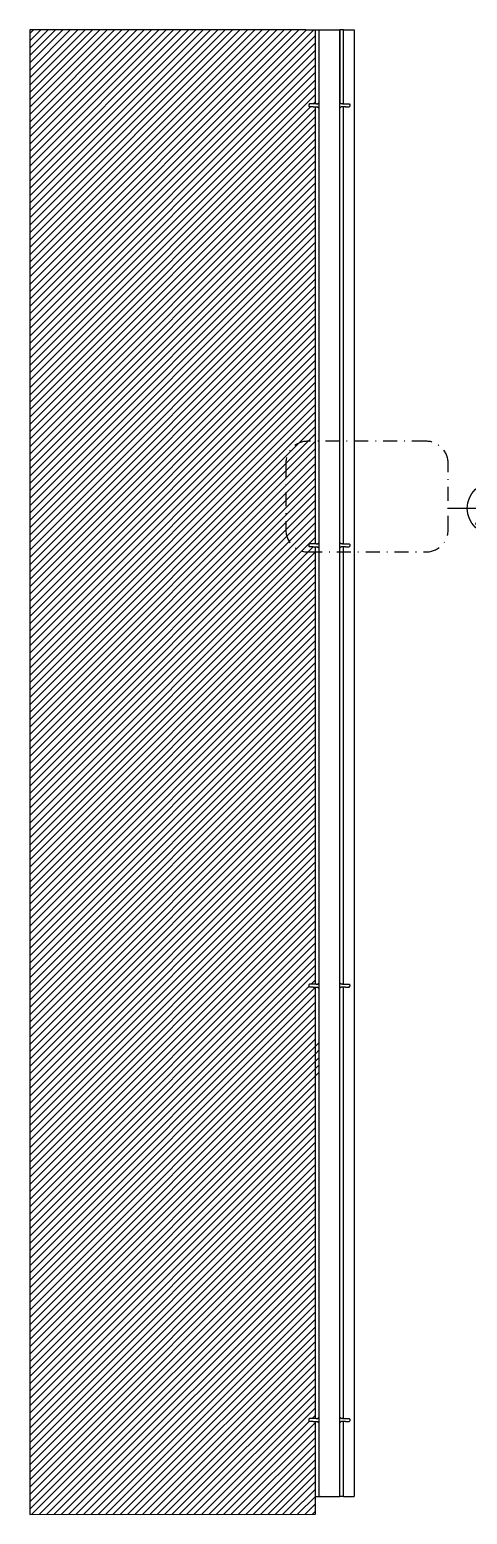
# Model space of a CAD drawing. Header units: centimetres. Extents: x -42 to 1204, y -514 to 706.
# Drawn here: x 165.3 to 224.6, y -510.5 to -309.3 of the extents above; entities that cross this region are included whole.
import ezdxf
from ezdxf.enums import TextEntityAlignment as Align

# ---------------------------------------------------------------- set-up
doc = ezdxf.new("R2010")
doc.units = ezdxf.units.CM
doc.header["$MEASUREMENT"] = 0
doc.linetypes.add('TRATTOPUNTO', pattern=[25.4, 12.7, -6.35, 0, -6.35])
doc.layers.add('A-ANNO-SYMB', color=3, linetype='Continuous', lineweight=18)
doc.layers.add('Livello 1', color=175, linetype='Continuous')
doc.layers.add('particolari', color=7, linetype='Continuous')
doc.styles.add('ARIAL', font='Arial.ttf')
doc.styles.get("Standard").update_dxf_attribs({"font": 'Arial.ttf'})

# ---------------------------------------------------------------- blocks, each defined once
blk = doc.blocks.new('DETAGLI')
at = {"layer": 'A-ANNO-SYMB', "linetype": 'Continuous'}
blk.add_line((486.66, 356.17), (504.76, 356.17), dxfattribs=at)
blk.add_circle((495.71, 356.17), 9.05, dxfattribs=at)
for tag, p in [('TAVOLA', (495.71, 362.76)), ('SEZIONE', (495.71, 354.67))]:
    blk.add_attdef(tag, text='', height=5, dxfattribs=at).set_placement(p, align=Align.TOP_CENTER)

msp = doc.modelspace()

# ---------------------------------------------------------------- linework, layer by layer
at = {"color": 175, "linetype": 'Continuous'}
for p, q in [((165.26, -309.86), (165.77, -309.35)), ((165.26, -310.86), (166.77, -309.35)), ((165.26, -311.86), (167.77, -309.35)), ((165.26, -312.86), (168.77, -309.35)), ((165.26, -313.86), (169.77, -309.35)), ((165.26, -314.86), (170.77, -309.35)), ((165.26, -315.86), (171.77, -309.35)), ((165.26, -316.86), (172.77, -309.35)), ((165.26, -317.86), (173.77, -309.35)), ((165.26, -318.86), (174.77, -309.35)), ((165.26, -319.86), (175.77, -309.35)), ((165.26, -320.86), (176.77, -309.35)), ((165.26, -321.86), (177.77, -309.35)), ((165.26, -322.86), (178.77, -309.35)), ((165.26, -323.86), (179.77, -309.35)), ((165.26, -324.86), (180.77, -309.35)), ((165.26, -325.86), (181.77, -309.35)), ((165.26, -326.86), (182.77, -309.35)), ((165.26, -327.86), (183.77, -309.35)), ((165.26, -328.86), (184.77, -309.35)), ((165.26, -329.86), (185.77, -309.35)), ((165.26, -330.86), (186.77, -309.35)), ((165.26, -331.86), (187.77, -309.35)), ((165.26, -332.86), (188.77, -309.35)), ((165.26, -333.86), (189.77, -309.35)), ((165.26, -334.86), (190.77, -309.35)), ((165.26, -335.86), (191.77, -309.35)), ((165.26, -336.86), (192.77, -309.35)), ((165.26, -337.86), (193.77, -309.35)), ((165.26, -338.86), (194.77, -309.35)), ((165.26, -339.86), (195.77, -309.35)), ((165.26, -340.86), (196.77, -309.35)), ((165.26, -341.86), (197.77, -309.35)), ((165.26, -342.86), (198.77, -309.35)), ((165.26, -343.86), (199.77, -309.35)), ((165.26, -344.86), (200.77, -309.35)), ((165.26, -345.86), (201.77, -309.35)), ((165.26, -346.86), (202.77, -309.35)), ((165.26, -347.86), (203.77, -309.35)), ((165.26, -348.86), (203.99, -310.12)), ((165.26, -349.86), (203.99, -311.12)), ((165.26, -350.86), (203.99, -312.12)), ((165.26, -351.86), (203.99, -313.12)), ((165.26, -352.86), (203.99, -314.12)), ((165.26, -353.86), (203.99, -315.12)), ((165.26, -354.86), (203.99, -316.12)), ((165.26, -355.86), (203.99, -317.12)), ((165.26, -356.86), (203.99, -318.12)), ((165.26, -357.86), (203.31, -319.81)), ((203.71, -319.4), (203.99, -319.12)), ((165.26, -358.86), (203.99, -320.12)), ((165.26, -359.86), (203.99, -321.12)), ((165.26, -360.86), (203.99, -322.12)), ((165.26, -361.86), (203.99, -323.12)), ((165.26, -362.86), (203.99, -324.12)), ((165.26, -363.86), (203.99, -325.12)), ((165.26, -364.86), (203.99, -326.12)), ((165.26, -365.86), (203.99, -327.12)), ((165.26, -366.86), (203.99, -328.12)), ((165.26, -367.86), (203.99, -329.12)), ((165.26, -368.86), (203.99, -330.12)), ((165.26, -369.86), (203.99, -331.12)), ((165.26, -370.86), (203.99, -332.12)), ((165.26, -371.86), (203.99, -333.12)), ((165.26, -372.86), (203.99, -334.12)), ((165.26, -373.86), (203.99, -335.12)), ((165.26, -374.86), (203.99, -336.12)), ((165.26, -375.86), (203.99, -337.12)), ((165.26, -376.86), (203.99, -338.12)), ((165.26, -377.86), (203.99, -339.12)), ((165.26, -378.86), (203.99, -340.12)), ((165.26, -379.86), (203.99, -341.12)), ((165.26, -380.86), (203.99, -342.12)), ((165.26, -381.86), (203.99, -343.12)), ((165.26, -382.86), (203.99, -344.12)), ((165.26, -383.86), (203.99, -345.12)), ((165.26, -384.86), (203.99, -346.12)), ((165.26, -385.86), (203.99, -347.12)), ((165.26, -386.86), (203.99, -348.12)), ((165.26, -387.86), (203.99, -349.12)), ((165.26, -388.86), (203.99, -350.12)), ((165.26, -389.86), (203.99, -351.12)), ((165.26, -390.86), (203.99, -352.12)), ((165.26, -391.86), (203.99, -353.12)), ((165.26, -392.86), (203.99, -354.12)), ((165.26, -393.86), (203.99, -355.12)), ((165.26, -394.86), (203.99, -356.12)), ((165.26, -395.86), (203.99, -357.12)), ((165.26, -396.86), (203.99, -358.12)), ((165.26, -397.86), (203.99, -359.12)), ((165.26, -398.86), (203.99, -360.12)), ((165.26, -399.86), (203.99, -361.12)), ((165.26, -400.86), (203.99, -362.12)), ((165.26, -401.86), (203.99, -363.12)), ((165.26, -402.86), (203.99, -364.12)), ((165.26, -403.86), (203.99, -365.12)), ((165.26, -404.86), (203.99, -366.12)), ((165.26, -405.86), (203.99, -367.12)), ((165.26, -406.86), (203.99, -368.12)), ((165.26, -407.86), (203.99, -369.12)), ((165.26, -408.86), (203.99, -370.12)), ((165.26, -409.86), (203.99, -371.12)), ((165.26, -410.86), (203.99, -372.12)), ((165.26, -411.86), (203.99, -373.12)), ((165.26, -412.86), (203.99, -374.12)), ((165.26, -413.86), (203.99, -375.12)), ((165.26, -414.86), (203.99, -376.12)), ((165.26, -415.86), (203.99, -377.12)), ((165.26, -416.86), (203.99, -378.12)), ((165.26, -417.86), (203.7, -379.42)), ((165.26, -418.86), (203.99, -380.12)), ((165.26, -419.86), (203.99, -381.12)), ((165.26, -420.86), (203.99, -382.12)), ((165.26, -421.86), (203.99, -383.12)), ((165.26, -422.86), (203.99, -384.12)), ((165.26, -423.86), (203.99, -385.12)), ((165.26, -424.86), (203.99, -386.12)), ((165.26, -425.86), (203.99, -387.12)), ((165.26, -426.86), (203.99, -388.12)), ((165.26, -427.86), (203.99, -389.12)), ((165.26, -428.86), (203.99, -390.12)), ((165.26, -429.86), (203.99, -391.12)), ((165.26, -430.86), (203.99, -392.12)), ((165.26, -431.86), (203.99, -393.12)), ((165.26, -432.86), (203.99, -394.12)), ((165.26, -433.86), (203.99, -395.12)), ((165.26, -434.86), (203.99, -396.12)), ((165.26, -435.86), (203.99, -397.12)), ((165.26, -436.86), (203.99, -398.12)), ((165.26, -437.86), (203.99, -399.12)), ((165.26, -438.86), (203.99, -400.12)), ((165.26, -439.86), (203.99, -401.12)), ((165.26, -440.86), (203.99, -402.12)), ((165.26, -441.86), (203.99, -403.12)), ((165.26, -442.86), (203.99, -404.12)), ((165.26, -443.86), (203.99, -405.12)), ((165.26, -444.86), (203.99, -406.12)), ((165.26, -445.86), (203.99, -407.12)), ((165.26, -446.86), (203.99, -408.12)), ((165.26, -447.86), (203.99, -409.12)), ((165.26, -448.86), (203.99, -410.12)), ((165.26, -449.86), (203.99, -411.12)), ((165.26, -450.86), (203.99, -412.12)), ((165.26, -451.86), (203.99, -413.12)), ((165.26, -452.86), (203.99, -414.12)), ((165.26, -453.86), (203.99, -415.12)), ((165.26, -454.86), (203.99, -416.12)), ((165.26, -455.86), (203.99, -417.12)), ((165.26, -456.86), (203.99, -418.12)), ((165.26, -457.86), (203.99, -419.12)), ((165.26, -458.86), (203.99, -420.12)), ((165.26, -459.86), (203.99, -421.12)), ((165.26, -460.86), (203.99, -422.12)), ((165.26, -461.86), (203.99, -423.12)), ((165.26, -462.86), (203.99, -424.12)), ((165.26, -463.86), (203.99, -425.12)), ((165.26, -464.86), (203.99, -426.12)), ((165.26, -465.86), (203.99, -427.12)), ((165.26, -466.86), (203.99, -428.12)), ((165.26, -467.86), (203.99, -429.12)), ((165.26, -468.86), (203.99, -430.12)), ((165.26, -469.86), (203.99, -431.12)), ((165.26, -470.86), (203.99, -432.12)), ((165.26, -471.86), (203.99, -433.12)), ((165.26, -472.86), (203.99, -434.12)), ((165.26, -473.86), (203.99, -435.12)), ((165.26, -474.86), (203.99, -436.12)), ((165.26, -475.86), (203.99, -437.12)), ((203.43, -438.69), (203.99, -438.12)), ((165.26, -476.86), (203.11, -439)), ((165.26, -477.86), (203.99, -439.12)), ((165.26, -478.86), (203.99, -440.12)), ((203.99, -439.12), (204.03, -439.09)), ((165.26, -479.86), (203.99, -441.12)), ((165.26, -480.86), (203.99, -442.12)), ((165.26, -481.86), (203.99, -443.12)), ((165.26, -482.86), (203.99, -444.12)), ((165.26, -483.86), (203.99, -445.12)), ((165.26, -484.86), (203.99, -446.12)), ((203.99, -447.12), (204.49, -446.62)), ((165.26, -485.86), (203.99, -447.12)), ((165.26, -486.86), (203.99, -448.12)), ((203.99, -448.12), (204.49, -447.62)), ((203.99, -449.12), (204.49, -448.62)), ((165.26, -487.86), (203.99, -449.12)), ((165.26, -488.86), (203.99, -450.12)), ((203.99, -450.12), (204.49, -449.62)), ((203.99, -451.12), (204.49, -450.62)), ((165.26, -489.86), (203.99, -451.12)), ((165.26, -490.86), (203.99, -452.12)), ((165.26, -491.86), (203.99, -453.12)), ((165.26, -492.86), (203.99, -454.12)), ((165.26, -493.86), (203.99, -455.12)), ((165.26, -494.86), (203.99, -456.12)), ((165.26, -495.86), (203.99, -457.12)), ((165.26, -496.86), (203.99, -458.12)), ((165.26, -497.86), (203.99, -459.12)), ((165.26, -498.86), (203.99, -460.12)), ((165.26, -499.86), (203.99, -461.12)), ((165.26, -500.86), (203.99, -462.12)), ((165.26, -501.86), (203.99, -463.12)), ((165.26, -502.86), (203.99, -464.12)), ((165.26, -503.86), (203.99, -465.12)), ((165.26, -504.86), (203.99, -466.12)), ((165.26, -505.86), (203.99, -467.12)), ((165.26, -506.86), (203.99, -468.12)), ((165.26, -507.86), (203.99, -469.12)), ((165.26, -508.86), (203.99, -470.12)), ((165.26, -509.86), (203.99, -471.12)), ((165.57, -510.54), (203.99, -472.12)), ((166.57, -510.54), (203.99, -473.12)), ((167.57, -510.54), (203.99, -474.12)), ((168.57, -510.54), (203.99, -475.12)), ((169.57, -510.54), (203.99, -476.12)), ((170.58, -510.54), (203.99, -477.12)), ((171.58, -510.54), (203.99, -478.12)), ((172.58, -510.54), (203.99, -479.12)), ((173.58, -510.54), (203.99, -480.12)), ((174.58, -510.54), (203.99, -481.12)), ((175.58, -510.54), (203.99, -482.12)), ((176.58, -510.54), (203.99, -483.12)), ((177.58, -510.54), (203.99, -484.12)), ((178.58, -510.54), (203.99, -485.12)), ((179.58, -510.54), (203.99, -486.12)), ((180.58, -510.54), (203.99, -487.12)), ((181.58, -510.54), (203.99, -488.12)), ((182.58, -510.54), (203.99, -489.12)), ((183.58, -510.54), (203.99, -490.12)), ((184.58, -510.54), (203.99, -491.12)), ((185.58, -510.54), (203.99, -492.12)), ((186.58, -510.54), (203.99, -493.12)), ((187.58, -510.54), (203.99, -494.12)), ((188.58, -510.53), (203.99, -495.12)), ((189.58, -510.53), (203.99, -496.12)), ((190.58, -510.53), (203.18, -497.94)), ((191.58, -510.53), (203.99, -498.12)), ((203.56, -497.56), (203.99, -497.12)), ((192.59, -510.53), (203.99, -499.12)), ((193.59, -510.53), (203.99, -500.12)), ((194.59, -510.53), (203.99, -501.12)), ((195.59, -510.53), (203.99, -502.12)), ((196.59, -510.53), (203.99, -503.12)), ((197.59, -510.53), (203.99, -504.12)), ((198.59, -510.53), (203.99, -505.12)), ((199.59, -510.53), (203.99, -506.12)), ((200.59, -510.53), (203.99, -507.12)), ((201.59, -510.53), (203.99, -508.12)), ((202.59, -510.53), (203.99, -509.12)), ((203.59, -510.53), (203.99, -510.12))]:
    msp.add_line(p, q, dxfattribs=at)
for p, q in [((202.68, -309.35), (205.15, -309.35)), ((203.99, -312.88), (203.99, -309.35)), ((204.49, -508.13), (204.49, -309.35)), ((205.15, -309.35), (207.29, -309.35)), ((207.79, -309.35), (207.29, -309.35)), ((207.29, -508.13), (207.29, -309.35)), ((207.29, -309.35), (207.29, -319.35)), ((207.79, -319.4), (207.79, -309.35)), ((207.79, -309.35), (209.26, -309.35)), ((209.26, -309.35), (209.26, -508.13)), ((203.99, -319.4), (203.99, -312.88)), ((203.99, -379.02), (203.99, -319.8)), ((207.79, -379.02), (207.79, -319.8)), ((203.99, -438.69), (203.99, -379.42)), ((207.79, -438.69), (207.79, -379.42)), ((203.99, -497.56), (203.99, -439.09)), ((207.79, -497.56), (207.79, -439.09)), ((203.99, -504.55), (203.99, -497.96)), ((207.79, -508.13), (207.79, -497.96)), ((203.99, -506.07), (203.99, -504.55)), ((203.99, -508.13), (205.15, -508.13)), ((205.15, -508.13), (207.29, -508.13)), ((207.79, -508.13), (207.29, -508.13)), ((207.79, -508.13), (209.26, -508.13))]:
    msp.add_line(p, q)
at = {"color": 3}
msp.add_line((224.59, -374.22), (221.99, -374.22), dxfattribs=at)
msp.add_lwpolyline([(202.68, -309.35), (201.09, -309.35), (165.26, -309.35), (165.26, -510.55), (203.99, -510.53), (203.99, -508.09), (203.99, -506.07)])
at = {"layer": 'A-ANNO-SYMB', "linetype": 'TRATTOPUNTO', "ltscale": 0.15}
msp.add_lwpolyline([(221.99, -377.12), (221.99, -368.12, 0.414214), (218.99, -365.12), (202.99, -365.12, 0.414214), (199.99, -368.12), (199.99, -377.12, 0.414214), (202.99, -380.12), (218.99, -380.12, 0.414214)], format="xyb", close=True, dxfattribs=at)
at = {"layer": 'Livello 1', "color": 7, "lineweight": 40, "true_color": 0xffffff}
msp.add_open_spline([(204.64, -507.94), (204.64, -507.94), (204.65, -507.94), (204.65, -507.94)], degree=3, dxfattribs=at)
at = {"layer": 'particolari'}
for p, q in [((203.21, -319.41), (203.1, -319.51)), ((203.1, -319.51), (203.1, -319.71)), ((203.21, -319.81), (203.1, -319.71)), ((203.69, -319.4), (203.21, -319.41)), ((203.69, -319.8), (203.21, -319.81)), ((204.09, -319.4), (203.69, -319.4)), ((203.69, -319.8), (204.3, -319.8)), ((204.09, -319.4), (204.3, -319.4)), ((204.3, -319.4), (204.49, -319.23)), ((204.3, -319.8), (204.49, -319.98)), ((207.48, -319.4), (207.29, -319.23)), ((207.48, -319.8), (207.29, -319.98)), ((207.69, -319.4), (207.48, -319.4)), ((208.09, -319.8), (207.48, -319.8)), ((207.69, -319.4), (208.09, -319.4)), ((208.09, -319.4), (208.57, -319.41)), ((208.09, -319.8), (208.57, -319.81)), ((208.57, -319.41), (208.68, -319.51)), ((208.57, -319.81), (208.68, -319.71)), ((208.68, -319.51), (208.68, -319.71)), ((203.21, -379.02), (203.1, -379.12)), ((203.1, -379.12), (203.1, -379.32)), ((203.21, -379.42), (203.1, -379.32)), ((203.69, -379.02), (203.21, -379.02)), ((203.69, -379.42), (203.21, -379.42)), ((204.09, -379.02), (203.69, -379.02)), ((203.69, -379.42), (204.3, -379.42)), ((204.09, -379.02), (204.3, -379.02)), ((204.3, -379.02), (204.49, -378.85)), ((204.3, -379.42), (204.49, -379.59)), ((207.48, -379.02), (207.29, -378.85)), ((207.48, -379.42), (207.29, -379.59)), ((207.69, -379.02), (207.48, -379.02)), ((208.09, -379.42), (207.48, -379.42)), ((207.69, -379.02), (208.09, -379.02)), ((208.09, -379.02), (208.57, -379.02)), ((208.09, -379.42), (208.57, -379.42)), ((208.57, -379.02), (208.68, -379.12)), ((208.57, -379.42), (208.68, -379.32)), ((208.68, -379.12), (208.68, -379.32)), ((204.3, -438.69), (204.49, -438.52)), ((207.48, -438.69), (207.29, -438.52)), ((203.21, -438.69), (203.1, -438.79)), ((203.1, -438.79), (203.1, -438.99)), ((203.21, -439.09), (203.1, -438.99)), ((203.69, -438.69), (203.21, -438.69)), ((203.69, -439.09), (203.21, -439.09)), ((204.09, -438.69), (203.69, -438.69)), ((203.69, -439.09), (204.3, -439.09)), ((204.09, -438.69), (204.3, -438.69)), ((204.3, -439.09), (204.49, -439.26)), ((207.48, -439.09), (207.29, -439.26)), ((207.69, -438.69), (207.48, -438.69)), ((208.09, -439.09), (207.48, -439.09)), ((207.69, -438.69), (208.09, -438.69)), ((208.09, -438.69), (208.57, -438.69)), ((208.09, -439.09), (208.57, -439.09)), ((208.57, -438.69), (208.68, -438.79)), ((208.57, -439.09), (208.68, -438.99)), ((208.68, -438.79), (208.68, -438.99)), ((203.21, -497.56), (203.1, -497.66)), ((203.1, -497.66), (203.1, -497.86)), ((203.21, -497.96), (203.1, -497.86)), ((203.69, -497.56), (203.21, -497.56)), ((203.69, -497.96), (203.21, -497.96)), ((204.09, -497.56), (203.69, -497.56)), ((203.69, -497.96), (204.3, -497.96)), ((204.09, -497.56), (204.3, -497.56)), ((204.3, -497.56), (204.49, -497.39)), ((204.3, -497.96), (204.49, -498.13)), ((207.48, -497.56), (207.29, -497.39)), ((207.48, -497.96), (207.29, -498.13)), ((207.69, -497.56), (207.48, -497.56)), ((208.09, -497.96), (207.48, -497.96)), ((207.69, -497.56), (208.09, -497.56)), ((208.09, -497.56), (208.57, -497.56)), ((208.09, -497.96), (208.57, -497.96)), ((208.57, -497.56), (208.68, -497.66)), ((208.57, -497.96), (208.68, -497.86)), ((208.68, -497.66), (208.68, -497.86))]:
    msp.add_line(p, q, dxfattribs=at)

# ---------------------------------------------------------------- block references
at = {"layer": 'A-ANNO-SYMB'}
ref = msp.add_blockref('DETAGLI', (29.92, -516.68), dxfattribs=dict(at, xscale=0.4, yscale=0.4, zscale=0.4))
ref.add_attrib('SEZIONE', 'A740', dxfattribs={"linetype": 'Continuous', "height": 1.6, "style": 'ARIAL'}).set_placement((228.21, -374.82), align=Align.TOP_CENTER)
ref.add_attrib('TAVOLA', '4', dxfattribs={"linetype": 'Continuous', "height": 2, "style": 'ARIAL'}).set_placement((228.21, -371.58), align=Align.TOP_CENTER)

doc.saveas('drawing.dxf')
